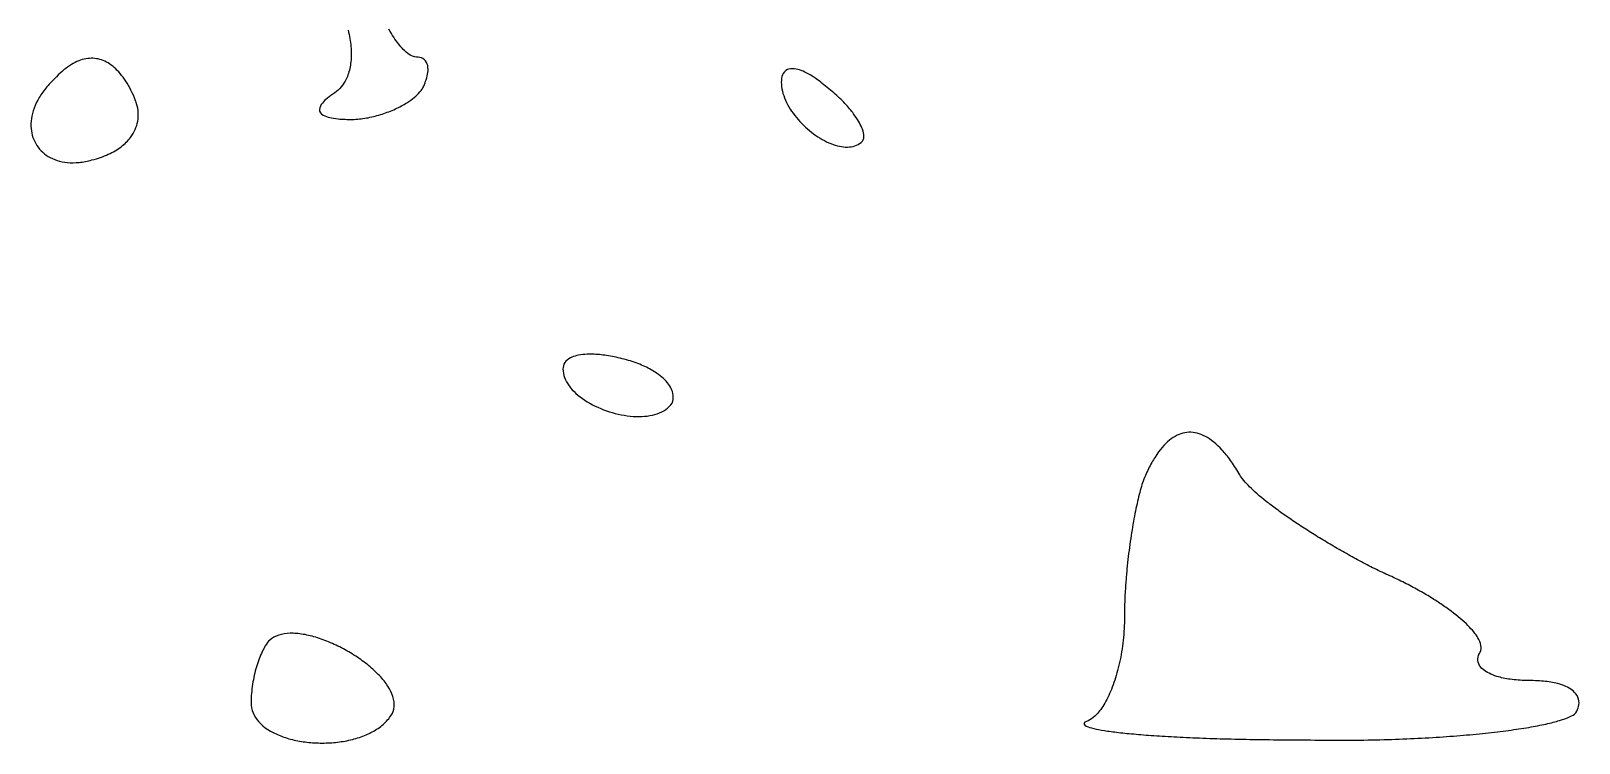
# Model space of a CAD drawing. Header units: metres. Extents: x 11 to 1970, y 60 to 2209.
# Drawn here: x 1429.4 to 1925.8, y 60 to 288.4 of the extents above; entities that cross this region are included whole.
import ezdxf

# ---------------------------------------------------------------- set-up
doc = ezdxf.new("R2010")
doc.units = ezdxf.units.M

msp = doc.modelspace()

# ---------------------------------------------------------------- linework, layer by layer
msp.add_lwpolyline([(1531.1168, 288.652192), (1531.28, 287.968), (1531.4288, 287.289088), (1531.5632, 286.615744), (1531.6832, 285.948256), (1531.7888, 285.286912), (1531.88, 284.632), (1531.9568, 283.983808), (1532.0192, 283.342624), (1532.0672, 282.708736), (1532.1008, 282.082432), (1532.12, 281.464), (1532.1248, 280.853728), (1532.1152, 280.251904), (1532.0912, 279.658816), (1532.0528, 279.074752), (1532, 278.5), (1531.9328, 277.934848), (1531.8512, 277.379584), (1531.7552, 276.834496), (1531.6448, 276.299872), (1531.52, 275.776), (1531.3808, 275.263168), (1531.2272, 274.761664), (1531.0592, 274.271776), (1530.8768, 273.793792), (1530.68, 273.328), (1530.4688, 272.874688), (1530.125, 272.21875), (1529.7488, 271.592512), (1529.3402, 270.996946), (1528.8992, 270.433024), (1528.4258, 269.901718), (1527.92, 269.404), (1527.3818, 268.940842), (1526.8112, 268.513216), (1526.2082, 268.122094), (1525.5908, 267.702408), (1525.0175, 267.265125), (1524.4928, 266.838912), (1524.0167, 266.423931), (1523.5892, 266.020344), (1523.2103, 265.628313), (1522.88, 265.248), (1522.5152, 264.759424), (1522.2368, 264.292352), (1522.0103, 263.739337), (1521.9188, 263.221272), (1521.9872, 262.646784), (1522.25, 262.125), (1522.6175, 261.731375), (1523.12, 261.376), (1523.6192, 261.119744), (1524.2048, 260.888832), (1524.7007, 260.732511), (1525.2452, 260.590824), (1525.8383, 260.463933), (1526.48, 260.352), (1527.1703, 260.255187), (1527.9092, 260.173656), (1528.4288, 260.127872), (1528.97, 260.089), (1529.5328, 260.057088), (1530.1172, 260.032184), (1530.7232, 260.014336), (1531.3508, 260.003592), (1532, 260), (1532.54232, 260.00596), (1533.08896, 260.02368), (1533.63944, 260.05292), (1534.19328, 260.09344), (1534.75, 260.145), (1535.30912, 260.20736), (1535.87016, 260.28028), (1536.43264, 260.36352), (1536.99608, 260.45684), (1537.56, 260.56), (1538.12392, 260.67276), (1538.68736, 260.79488), (1539.24984, 260.92612), (1539.81088, 261.06624), (1540.37, 261.215), (1540.92672, 261.37216), (1541.48056, 261.53748), (1542.03104, 261.71072), (1542.57768, 261.89164), (1543.12, 262.08), (1543.65752, 262.27556), (1544.18976, 262.47808), (1544.71624, 262.68732), (1545.23648, 262.90304), (1545.75, 263.125), (1546.25632, 263.35296), (1546.75496, 263.58668), (1547.24544, 263.82592), (1547.72728, 264.07044), (1548.2, 264.32), (1548.66312, 264.57436), (1549.11616, 264.83328), (1549.55864, 265.09652), (1549.99008, 265.36384), (1550.61549, 265.771945), (1551.21336, 266.18788), (1551.78207, 266.610835), (1552.32, 267.04), (1552.82553, 267.474565), (1553.29704, 267.91372), (1553.73291, 268.356655), (1554.13152, 268.80256), (1554.49125, 269.250625), (1554.81048, 269.70004), (1555.088801, 270.179398), (1555.340864, 270.710272), (1555.571543, 271.229914), (1555.781, 271.738), (1555.969397, 272.234206), (1556.136896, 272.718208), (1556.328, 273.344), (1556.482624, 273.946752), (1556.601152, 274.525696), (1556.683968, 275.080064), (1556.731456, 275.609088), (1556.744, 276.112), (1556.711125, 276.70275), (1556.625, 277.25), (1556.486375, 277.75225), (1556.251781, 278.293438), (1555.943963, 278.765074), (1555.564217, 279.164566), (1555.113839, 279.489322), (1554.594125, 279.73675), (1554.109, 279.882), (1553.577375, 279.97025), (1553, 280), (1552.385984, 280.06656), (1551.745472, 280.26368), (1551.249086, 280.49489), (1550.740064, 280.79576), (1550.219378, 281.16467), (1549.688, 281.6), (1549.146902, 282.10013), (1548.78125, 282.46875), (1548.411998, 282.86497), (1548.039434, 283.28831), (1547.663846, 283.73829), (1547.285522, 284.21443), (1546.90475, 284.71625), (1546.521818, 285.24327), (1546.137014, 285.79501), (1545.750626, 286.37099), (1545.362942, 286.97073), (1544.97425, 287.59375), (1544.584838, 288.23957), (1544.194994, 288.90771)])
for points in [[(1437, 273), (1436.557185, 272.579125), (1436.12868, 272.1566), (1435.714395, 271.732575), (1435.31424, 271.3072), (1434.928125, 270.880625), (1434.55596, 270.453), (1434.197655, 270.024475), (1433.85312, 269.5952), (1433.522265, 269.165325), (1433.205, 268.735), (1432.901235, 268.304375), (1432.61088, 267.8736), (1432.333845, 267.442825), (1432.07004, 267.0122), (1431.58176, 266.152), (1431.14532, 265.2942), (1430.76, 264.44), (1430.42508, 263.5906), (1430.13984, 262.7472), (1429.90356, 261.911), (1429.71552, 261.0832), (1429.575, 260.265), (1429.48128, 259.4576), (1429.43364, 258.6622), (1429.43136, 257.88), (1429.47372, 257.1122), (1429.56, 256.36), (1429.68948, 255.6246), (1429.86144, 254.9072), (1430.07516, 254.209), (1430.32992, 253.5312), (1430.625, 252.875), (1430.95968, 252.2416), (1431.33324, 251.6322), (1431.74496, 251.048), (1432.19412, 250.4902), (1432.68, 249.96), (1433.20188, 249.4586), (1433.75904, 248.9872), (1434.35076, 248.547), (1434.97632, 248.1392), (1435.635, 247.765), (1436.32608, 247.4256), (1437.04884, 247.1222), (1437.80256, 246.856), (1438.58652, 246.6282), (1439.4, 246.44), (1440.24228, 246.2926), (1441.11264, 246.1872), (1442.01036, 246.125), (1442.93472, 246.1072), (1443.885, 246.135), (1444.86048, 246.2096), (1445.357445, 246.264825), (1445.86044, 246.3322), (1446.369375, 246.411875), (1446.88416, 246.504), (1447.404705, 246.608725), (1447.93092, 246.7262), (1448.462715, 246.856575), (1449, 247), (1449.711592, 247.18596), (1450.406336, 247.38368), (1451.084184, 247.59292), (1451.745088, 247.81344), (1452.389, 248.045), (1453.015872, 248.28736), (1453.625656, 248.54028), (1454.218304, 248.80352), (1454.793768, 249.07684), (1455.352, 249.36), (1455.892952, 249.65276), (1456.416576, 249.95488), (1456.922824, 250.26612), (1457.411648, 250.58624), (1457.883, 250.915), (1458.336832, 251.25216), (1458.773096, 251.59748), (1459.191744, 251.95072), (1459.592728, 252.31164), (1459.976, 252.68), (1460.341512, 253.05556), (1460.689216, 253.43808), (1461.019064, 253.82732), (1461.331008, 254.22304), (1461.765249, 254.828245), (1462.158936, 255.44668), (1462.511907, 256.077535), (1462.824, 256.72), (1463.095053, 257.373265), (1463.324904, 258.03652), (1463.513391, 258.708955), (1463.660352, 259.38976), (1463.765625, 260.078125), (1463.829048, 260.77324), (1463.850459, 261.474295), (1463.829696, 262.18048), (1463.766597, 262.890985), (1463.661, 263.605), (1463.512743, 264.321715), (1463.321664, 265.04032), (1463.170408, 265.52004), (1463, 266), (1462.635232, 266.885584), (1462.261056, 267.742272), (1461.877664, 268.569968), (1461.485248, 269.368576), (1461.084, 270.138), (1460.674112, 270.878144), (1460.255776, 271.588912), (1459.829184, 272.270208), (1459.394528, 272.921936), (1458.952, 273.544), (1458.501792, 274.136304), (1458.044096, 274.698752), (1457.579104, 275.231248), (1457.107008, 275.733696), (1456.628, 276.206), (1456.142272, 276.648064), (1455.650016, 277.059792), (1455.151424, 277.441088), (1454.646688, 277.791856), (1454.136, 278.112), (1453.619552, 278.401424), (1453.097536, 278.660032), (1452.570144, 278.887728), (1452.037568, 279.084416), (1451.5, 279.25), (1450.957632, 279.384384), (1450.410656, 279.487472), (1449.859264, 279.559168), (1449.303648, 279.599376), (1448.744, 279.608), (1448.180512, 279.584944), (1447.613376, 279.530112), (1447.042784, 279.443408), (1446.468928, 279.324736), (1445.892, 279.174), (1445.312192, 278.991104), (1444.729696, 278.775952), (1444.144704, 278.528448), (1443.557408, 278.248496), (1442.968, 277.936), (1442.376672, 277.590864), (1441.783616, 277.212992), (1441.189024, 276.802288), (1440.593088, 276.358656), (1439.996, 275.882), (1439.397952, 275.372224), (1438.799136, 274.829232), (1438.199744, 274.252928), (1437.599968, 273.643216), (1437, 273)], [(1670, 272), (1670.022552, 271.277784), (1670.089216, 270.551872), (1670.198504, 269.823368), (1670.348928, 269.093376), (1670.539, 268.363), (1670.767232, 267.633344), (1671.032136, 266.905512), (1671.332224, 266.180608), (1671.666008, 265.459736), (1672.032, 264.744), (1672.428712, 264.034504), (1672.854656, 263.332352), (1673.308344, 262.638648), (1673.788288, 261.954496), (1674.293, 261.281), (1674.820992, 260.619264), (1675.370776, 259.970392), (1675.940864, 259.335488), (1676.529768, 258.715656), (1677.136, 258.112), (1677.758072, 257.525624), (1678.394496, 256.957632), (1679.043784, 256.409128), (1679.704448, 255.881216), (1680.375, 255.375), (1681.053952, 254.891584), (1681.739816, 254.432072), (1682.431104, 253.997568), (1683.126328, 253.589176), (1683.824, 253.208), (1684.522632, 252.855144), (1685.220736, 252.531712), (1685.916824, 252.238808), (1686.609408, 251.977536), (1687.297, 251.749), (1687.978112, 251.554304), (1688.651256, 251.394552), (1689.314944, 251.270848), (1689.967688, 251.184296), (1690.608, 251.136), (1691.234392, 251.127064), (1691.845376, 251.158592), (1692.439464, 251.231688), (1693.015168, 251.347456), (1693.571, 251.507), (1694.105472, 251.711424), (1694.617096, 251.961832), (1695.104384, 252.259328), (1695.565848, 252.605016), (1696, 253), (1696.295416, 253.423288), (1696.462528, 253.967104), (1696.504713, 254.505809), (1696.459448, 255.116664), (1696.360776, 255.653768), (1696.207, 256.231), (1695.998504, 256.845672), (1695.806453, 257.329629), (1695.584, 257.832), (1695.331307, 258.351651), (1695.048536, 258.887448), (1694.735849, 259.438257), (1694.393408, 260.002944), (1694.021375, 260.580375), (1693.619912, 261.169416), (1693.189181, 261.768933), (1692.885847, 262.173871), (1692.569625, 262.582625), (1692.240563, 262.994859), (1691.898709, 263.410237), (1691.544111, 263.828423), (1691.176817, 264.249081), (1690.796875, 264.671875), (1690.404333, 265.096469), (1689.999239, 265.522527), (1689.581641, 265.949713), (1689.151587, 266.377691), (1688.709125, 266.806125), (1688.254303, 267.234679), (1687.787169, 267.663017), (1687.307771, 268.090803), (1686.816157, 268.517701), (1686.312375, 268.943375), (1685.796473, 269.367489), (1685.268499, 269.789707), (1684.730903, 270.237602), (1684.198181, 270.698454), (1683.672875, 271.14025), (1683.155129, 271.563086), (1682.645087, 271.967058), (1682.142893, 272.352262), (1681.648691, 272.718794), (1681.162625, 273.06675), (1680.684839, 273.396226), (1680.215477, 273.707318), (1679.754683, 274.000122), (1679.302601, 274.274734), (1678.859375, 274.53125), (1678.211456, 274.882304), (1677.584273, 275.193182), (1676.978312, 275.464208), (1676.394059, 275.695706), (1675.832, 275.888), (1675.292621, 276.041414), (1674.776408, 276.156272), (1674.125, 276.25), (1673.516792, 276.276528), (1672.952936, 276.236624), (1672.434584, 276.131056), (1671.962888, 275.960592), (1671.440633, 275.657422), (1670.995328, 275.255552), (1670.629223, 274.756482), (1670.394875, 274.28825), (1670.213807, 273.759538), (1670.087171, 273.171114), (1670.016119, 272.523746), (1670, 272)], [(1600, 180), (1600.033208, 179.283728), (1600.131264, 178.575424), (1600.291816, 177.875856), (1600.512512, 177.185792), (1600.791, 176.506), (1601.124928, 175.837248), (1601.511944, 175.180304), (1601.949696, 174.535936), (1602.435832, 173.904912), (1602.968, 173.288), (1603.543848, 172.685968), (1604.161024, 172.099584), (1604.817176, 171.529616), (1605.509952, 170.976832), (1606.237, 170.442), (1606.995968, 169.925888), (1607.784504, 169.429264), (1608.600256, 168.952896), (1609.440872, 168.497552), (1610.304, 168.064), (1611.187288, 167.653008), (1612.088384, 167.265344), (1613.004936, 166.901776), (1613.934592, 166.563072), (1614.875, 166.25), (1615.823808, 165.963328), (1616.778664, 165.703824), (1617.737216, 165.472256), (1618.697112, 165.269392), (1619.656, 165.096), (1620.611528, 164.952848), (1621.561344, 164.840704), (1622.503096, 164.760336), (1623.434432, 164.712512), (1624.353, 164.698), (1625.256448, 164.717568), (1626.142424, 164.771984), (1627.008576, 164.862016), (1627.852552, 164.988432), (1628.672, 165.152), (1629.464568, 165.353488), (1630.227904, 165.593664), (1630.959656, 165.873296), (1631.657472, 166.193152), (1632.319, 166.554), (1632.941888, 166.956608), (1633.523784, 167.401744), (1634.062336, 167.890176), (1634.555192, 168.422672), (1635, 169), (1635.201792, 169.604544), (1635.327936, 170.217152), (1635.379584, 170.836288), (1635.357888, 171.460416), (1635.264, 172.088), (1635.099072, 172.717504), (1634.929449, 173.189968), (1634.721, 173.662), (1634.474211, 174.132952), (1634.189568, 174.602176), (1633.867557, 175.069024), (1633.508664, 175.532848), (1633.113375, 175.993), (1632.682176, 176.448832), (1632.215553, 176.899696), (1631.713992, 177.344944), (1631.177979, 177.783928), (1630.608, 178.216), (1630.004541, 178.640512), (1629.583875, 178.919), (1629.148689, 179.193648), (1628.699127, 179.464264), (1628.235333, 179.730656), (1627.757451, 179.992632), (1627.265625, 180.25), (1626.759999, 180.502568), (1626.240717, 180.750144), (1625.707923, 180.992536), (1625.161761, 181.229552), (1624.602375, 181.461), (1624.029909, 181.686688), (1623.444507, 181.906424), (1622.846313, 182.120016), (1622.235471, 182.327272), (1621.612125, 182.528), (1620.976419, 182.722008), (1620.328497, 182.909104), (1619.670607, 183.0888), (1619.015589, 183.2592), (1618.365875, 183.42), (1617.721801, 183.5712), (1617.083703, 183.7128), (1616.451917, 183.8448), (1615.826779, 183.9672), (1615.208625, 184.08), (1614.597791, 184.1832), (1613.994613, 184.2768), (1613.399427, 184.3608), (1612.812569, 184.4352), (1612.234375, 184.5), (1611.665181, 184.5552), (1611.105323, 184.6008), (1610.555137, 184.6368), (1610.014959, 184.6632), (1609.485125, 184.68), (1608.965971, 184.6872), (1608.457833, 184.6848), (1607.717016, 184.6632), (1607.002875, 184.62), (1606.316544, 184.5552), (1605.659157, 184.4688), (1605.031848, 184.3608), (1604.435751, 184.2312), (1603.872, 184.08), (1603.341729, 183.9072), (1602.846072, 183.7128), (1602.386163, 183.4968), (1601.830519, 183.1752), (1601.343131, 182.8152), (1600.926687, 182.4168), (1600.583875, 181.98), (1600.317383, 181.5048), (1600.129899, 180.9912), (1600.024111, 180.4392)], [(1786, 144), (1785.820024, 143.448104), (1785.640192, 142.872832), (1785.460648, 142.274808), (1785.281536, 141.654656), (1785.103, 141.013), (1784.925184, 140.350464), (1784.748232, 139.667672), (1784.572288, 138.965248), (1784.397496, 138.243816), (1784.224, 137.504), (1784.051944, 136.746424), (1783.881472, 135.971712), (1783.712728, 135.180488), (1783.545856, 134.373376), (1783.381, 133.551), (1783.218304, 132.713984), (1783.057912, 131.862952), (1782.899968, 130.998528), (1782.744616, 130.121336), (1782.592, 129.232), (1782.442264, 128.331144), (1782.295552, 127.419392), (1782.152008, 126.497368), (1782.011776, 125.565696), (1781.875, 124.625), (1781.741824, 123.675904), (1781.612392, 122.719032), (1781.486848, 121.755008), (1781.365336, 120.784456), (1781.248, 119.808), (1781.134984, 118.826264), (1781.026432, 117.839872), (1780.922488, 116.849448), (1780.823296, 115.855616), (1780.775527, 115.357617), (1780.729, 114.859), (1780.683733, 114.359843), (1780.639744, 113.860224), (1780.597051, 113.360221), (1780.555672, 112.859912), (1780.515625, 112.359375), (1780.476928, 111.858688), (1780.439599, 111.357929), (1780.403656, 110.857176), (1780.369117, 110.356507), (1780.336, 109.856), (1780.304323, 109.355733), (1780.274104, 108.855784), (1780.245361, 108.356231), (1780.192375, 107.358625), (1780.145509, 106.363539), (1780.104907, 105.371597), (1780.070713, 104.383423), (1780.043071, 103.399641), (1780.022125, 102.420875), (1780.008019, 101.447749), (1780.000897, 100.480887), (1779.998206, 99.520312), (1779.983962, 98.563024), (1779.95575, 97.609), (1779.913858, 96.658816), (1779.858574, 95.713048), (1779.790186, 94.772272), (1779.708982, 93.837064), (1779.61525, 92.908), (1779.509278, 91.985656), (1779.391354, 91.070608), (1779.261766, 90.163432), (1779.120802, 89.264704), (1778.96875, 88.375), (1778.805898, 87.494896), (1778.632534, 86.624968), (1778.448946, 85.765792), (1778.255422, 84.917944), (1778.05225, 84.082), (1777.839718, 83.258536), (1777.618114, 82.448128), (1777.387726, 81.651352), (1777.148842, 80.868784), (1776.90175, 80.101), (1776.646738, 79.348576), (1776.384094, 78.612088), (1776.114106, 77.892112), (1775.837062, 77.189224), (1775.55325, 76.504), (1775.262958, 75.837016), (1774.966474, 75.188848), (1774.664086, 74.560072), (1774.356082, 73.951264), (1774.04275, 73.363), (1773.724378, 72.795856), (1773.401254, 72.250408), (1773.073666, 71.727232), (1772.741902, 71.226904), (1772.40625, 70.75), (1772.066998, 70.297096), (1771.724434, 69.868768), (1771.378846, 69.465592), (1771.030522, 69.088144), (1770.503536, 68.571472), (1769.972014, 68.115928), (1769.436928, 67.723456), (1768.89925, 67.396), (1768.359952, 67.135504), (1767.801376, 66.910003), (1767.340864, 66.640192), (1767.015904, 66.192187), (1767.334, 65.660125), (1767.773632, 65.397496), (1768.395136, 65.137783), (1768.908592, 64.966501), (1769.5, 64.796875), (1770.168208, 64.629049), (1770.912064, 64.463167), (1771.730416, 64.299373), (1772.622112, 64.137811), (1773.586, 63.978625), (1774.094656, 63.899968), (1774.620928, 63.821959), (1775.164672, 63.744616), (1775.725744, 63.667957), (1776.304, 63.592), (1776.899296, 63.516763), (1777.511488, 63.442264), (1778.140432, 63.368521), (1778.785984, 63.295552), (1779.448, 63.223375), (1780.126336, 63.152008), (1780.820848, 63.081469), (1781.531392, 63.011776), (1782.257824, 62.942947), (1783, 62.875), (1783.757776, 62.807953), (1784.531008, 62.741824), (1785.319552, 62.676631), (1786.123264, 62.612392), (1786.942, 62.549125), (1787.775616, 62.486848), (1788.623968, 62.425579), (1789.486912, 62.365336), (1790.364304, 62.306137), (1791.256, 62.248), (1792.161856, 62.190943), (1793.081728, 62.134984), (1794.015472, 62.080141), (1794.962944, 62.026432), (1795.924, 61.973875), (1796.898496, 61.922488), (1797.886288, 61.872289), (1798.887232, 61.823296), (1799.901184, 61.775527), (1800.928, 61.729), (1801.967536, 61.683733), (1803.019648, 61.639744), (1804.084192, 61.597051), (1805.161024, 61.555672), (1806.25, 61.515625), (1807.350976, 61.476928), (1808.463808, 61.439599), (1809.588352, 61.403656), (1810.724464, 61.369117), (1811.872, 61.336), (1813.030816, 61.304323), (1814.200768, 61.274104), (1815.381712, 61.245361), (1816.573504, 61.218112), (1817.776, 61.192375), (1818.989056, 61.168168), (1820.212528, 61.145509), (1821.446272, 61.124416), (1822.690144, 61.104907), (1823.944, 61.087), (1825.207696, 61.070713), (1826.481088, 61.056064), (1827.764032, 61.043071), (1829.056384, 61.031752), (1830.358, 61.022125), (1831.668736, 61.014208), (1832.988448, 61.008019), (1834.316992, 61.003576), (1835.654224, 61.000897), (1837, 61), (1838.348468, 60.971794), (1839.693744, 60.947152), (1841.035636, 60.926038), (1842.373952, 60.908416), (1843.7085, 60.89425), (1845.039088, 60.883504), (1846.365524, 60.876142), (1847.687616, 60.872128), (1849.005172, 60.871426), (1850.318, 60.874), (1851.625908, 60.879814), (1852.928704, 60.888832), (1854.226196, 60.901018), (1855.518192, 60.916336), (1856.8045, 60.93475), (1858.084928, 60.956224), (1859.359284, 60.980722), (1860.627376, 61.008208), (1861.889012, 61.038646), (1863.144, 61.072), (1864.392148, 61.108234), (1865.633264, 61.147312), (1866.867156, 61.189198), (1868.093632, 61.233856), (1869.3125, 61.28125), (1870.523568, 61.331344), (1871.726644, 61.384102), (1872.921536, 61.439488), (1874.108052, 61.497466), (1875.286, 61.558), (1876.455188, 61.621054), (1877.615424, 61.686592), (1878.766516, 61.754578), (1879.908272, 61.824976), (1881.0405, 61.89775), (1882.163008, 61.972864), (1883.275604, 62.050282), (1884.378096, 62.129968), (1885.470292, 62.211886), (1886.552, 62.296), (1887.623028, 62.382274), (1888.683184, 62.470672), (1889.732276, 62.561158), (1890.770112, 62.653696), (1891.7965, 62.74825), (1892.811248, 62.844784), (1893.814164, 62.943262), (1894.805056, 63.043648), (1895.783732, 63.145906), (1896.75, 63.25), (1897.703668, 63.355894), (1898.644544, 63.463552), (1899.572436, 63.572938), (1900.487152, 63.684016), (1901.3885, 63.79675), (1902.276288, 63.911104), (1903.150324, 64.027042), (1904.010416, 64.144528), (1904.856372, 64.263526), (1905.688, 64.384), (1906.505108, 64.505914), (1907.307504, 64.629232), (1908.094996, 64.753918), (1908.867392, 64.879936), (1909.6245, 65.00725), (1910.366128, 65.135824), (1911.092084, 65.265622), (1911.802176, 65.396608), (1912.496212, 65.528746), (1913.174, 65.662), (1913.835348, 65.796334), (1914.480064, 65.931712), (1915.107956, 66.068098), (1915.718832, 66.205456), (1916.3125, 66.34375), (1916.888768, 66.482944), (1917.447444, 66.623002), (1917.988336, 66.763888), (1918.511252, 66.905566), (1919.016, 67.048), (1919.502388, 67.191154), (1920.419316, 67.479478), (1921.2605, 67.77025), (1922.024404, 68.063182), (1922.709492, 68.357986), (1923.314228, 68.654374), (1923.837076, 68.952058), (1924.2765, 69.25075), (1924.775856, 69.700048), (1925.087303, 70.179398), (1925.316992, 70.710272), (1925.498729, 71.229914), (1925.633, 71.738), (1925.720291, 72.234206), (1925.764439, 72.876774), (1925.727083, 73.496878), (1925.609375, 74.09375), (1925.412467, 74.666622), (1925.137511, 75.214726), (1924.785659, 75.737294), (1924.358063, 76.233558), (1923.988352, 76.588032), (1923.577169, 76.926954), (1923.125, 77.25), (1922.632331, 77.556846), (1922.099648, 77.847168), (1921.527437, 78.120642), (1920.916184, 78.376944), (1920.266375, 78.61575), (1919.578496, 78.836736), (1918.853033, 79.039578), (1918.348751, 79.164566), (1917.828125, 79.28125), (1917.291299, 79.389534), (1916.738417, 79.489322), (1916.169623, 79.580518), (1915.585061, 79.663026), (1914.984875, 79.73675), (1914.369209, 79.801594), (1913.738207, 79.857462), (1913.092013, 79.904258), (1912.430771, 79.941886), (1911.754625, 79.97025), (1911.063719, 79.989254), (1910.358197, 79.998802), (1909.641505, 80.001197), (1908.933635, 80.010719), (1908.238125, 80.029625), (1907.555215, 80.057771), (1906.885145, 80.095013), (1906.228155, 80.141207), (1905.584485, 80.196209), (1904.954375, 80.259875), (1904.338065, 80.332061), (1903.735795, 80.412623), (1903.147805, 80.501417), (1902.574335, 80.598299), (1902.015625, 80.703125), (1901.471915, 80.815751), (1900.943445, 80.936033), (1900.430455, 81.063827), (1899.933185, 81.198989), (1899.451875, 81.341375), (1898.76036, 81.568184), (1898.106105, 81.810437), (1897.48992, 82.067648), (1896.912615, 82.339331), (1896.375, 82.625), (1895.877885, 82.924169), (1895.42208, 83.236352), (1895.008395, 83.561063), (1894.63764, 83.897816), (1894.21148, 84.364712), (1893.865, 84.851), (1893.60012, 85.355528), (1893.41876, 85.877144), (1893.32284, 86.414696), (1893.31428, 86.967032), (1893.395, 87.533), (1893.56692, 88.111448), (1893.83196, 88.701224), (1894.08491, 89.15209), (1894.27904, 89.63296), (1894.38353, 90.14947), (1894.4, 90.7), (1894.33007, 91.28293), (1894.17536, 91.89664), (1893.93749, 92.53951), (1893.61808, 93.20992), (1893.36064, 93.67136), (1893.06816, 94.14384), (1892.74112, 94.62688), (1892.38, 95.12), (1891.98528, 95.62272), (1891.55744, 96.13456), (1891.09696, 96.65504), (1890.60432, 97.18368), (1890.08, 97.72), (1889.52448, 98.26352), (1888.93824, 98.81376), (1888.32176, 99.37024), (1887.67552, 99.93248), (1887, 100.5), (1886.29568, 101.07232), (1885.56304, 101.64896), (1884.80256, 102.22944), (1884.01472, 102.81328), (1883.2, 103.4), (1882.78271, 103.69429), (1882.35888, 103.98912), (1881.92857, 104.28443), (1881.49184, 104.58016), (1881.04875, 104.87625), (1880.59936, 105.17264), (1880.14373, 105.46927), (1879.68192, 105.76608), (1879.21399, 106.06301), (1878.74, 106.36), (1878.26001, 106.65699), (1877.77408, 106.95392), (1877.28227, 107.25073), (1876.78464, 107.54736), (1876.28125, 107.84375), (1875.77216, 108.13984), (1875.25743, 108.43557), (1874.73712, 108.73088), (1874.21129, 109.02571), (1873.68, 109.32), (1873.14331, 109.61369), (1872.60128, 109.90672), (1872.05397, 110.19903), (1871.50144, 110.49056), (1870.94375, 110.78125), (1870.38096, 111.07104), (1869.81313, 111.35987), (1869.24032, 111.64768), (1868.66259, 111.93441), (1868.08, 112.22), (1867.49261, 112.50439), (1866.90048, 112.78752), (1866.30367, 113.06933), (1865.70224, 113.34976), (1865.09625, 113.62875), (1864.48576, 113.90624), (1863.87083, 114.18217), (1863.25152, 114.45648), (1862.62789, 114.72911), (1862, 115), (1861.399718, 115.301189), (1860.798944, 115.604712), (1860.197786, 115.910503), (1859.596352, 116.218496), (1858.99475, 116.528625), (1858.393088, 116.840824), (1857.791474, 117.155027), (1857.190016, 117.471168), (1856.588822, 117.789181), (1855.988, 118.109), (1855.387658, 118.430559), (1854.787904, 118.753792), (1854.188846, 119.078633), (1853.590592, 119.405016), (1852.99325, 119.732875), (1852.396928, 120.062144), (1851.801734, 120.392757), (1851.207776, 120.724648), (1850.615162, 121.057751), (1850.024, 121.392), (1849.434398, 121.727329), (1848.846464, 122.063672), (1848.260306, 122.400963), (1847.676032, 122.739136), (1847.09375, 123.078125), (1846.513568, 123.417864), (1845.935594, 123.758287), (1845.359936, 124.099328), (1844.786702, 124.440921), (1844.216, 124.783), (1843.647938, 125.125499), (1843.082624, 125.468352), (1842.520166, 125.811493), (1841.960672, 126.154856), (1841.40425, 126.498375), (1840.851008, 126.841984), (1840.301054, 127.185617), (1839.754496, 127.529208), (1839.211442, 127.872691), (1838.672, 128.216), (1838.136278, 128.559069), (1837.604384, 128.901832), (1837.076426, 129.244223), (1836.552512, 129.586176), (1836.03275, 129.927625), (1835.517248, 130.268504), (1835.006114, 130.608747), (1834.499456, 130.948288), (1833.997382, 131.287061), (1833.5, 131.625), (1833.007418, 131.962039), (1832.519744, 132.298112), (1832.037086, 132.633153), (1831.559552, 132.967096), (1831.08725, 133.299875), (1830.620288, 133.631424), (1830.158774, 133.961677), (1829.702816, 134.290568), (1829.252522, 134.618031), (1828.808, 134.944), (1828.369358, 135.268409), (1827.936704, 135.591192), (1827.510146, 135.912283), (1827.089792, 136.231616), (1826.67575, 136.549125), (1826.268128, 136.864744), (1825.867034, 137.178407), (1825.472576, 137.490048), (1824.704, 138.107), (1823.963264, 138.715072), (1823.251232, 139.313736), (1822.568768, 139.902464), (1821.916736, 140.480728), (1821.296, 141.048), (1820.707424, 141.603752), (1820.151872, 142.147456), (1819.630208, 142.678584), (1819.143296, 143.196608), (1818.692, 143.701), (1818.277184, 144.191232), (1817.899712, 144.666776), (1817.560448, 145.127104), (1817.260256, 145.571688), (1817, 146), (1816.669705, 146.564001), (1816.33884, 147.116008), (1816.007435, 147.656027), (1815.67552, 148.184064), (1815.343125, 148.700125), (1815.01028, 149.204216), (1814.677015, 149.696343), (1814.34336, 150.176512), (1814.009345, 150.644729), (1813.675, 151.101), (1813.340355, 151.545331), (1813.00544, 151.977728), (1812.670285, 152.398197), (1812.33492, 152.806744), (1811.999375, 153.203375), (1811.66368, 153.588096), (1811.327865, 153.960913), (1810.655995, 154.670859), (1809.984005, 155.333261), (1809.312135, 155.948167), (1808.640625, 156.515625), (1807.969715, 157.035683), (1807.299645, 157.508389), (1806.630655, 157.933791), (1805.962985, 158.311937), (1805.296875, 158.642875), (1804.632565, 158.926653), (1803.970295, 159.163319), (1803.310305, 159.352921), (1802.652835, 159.495507), (1801.998125, 159.591125), (1801.346415, 159.639823), (1800.697945, 159.641649), (1800.052955, 159.596651), (1799.411685, 159.504877), (1798.774375, 159.366375), (1798.141265, 159.181193), (1797.512595, 158.949379), (1796.888605, 158.670981), (1796.269535, 158.346047), (1795.655625, 157.974625), (1795.047115, 157.556763), (1794.444245, 157.092509), (1793.847255, 156.581911), (1793.256385, 156.025017), (1792.671875, 155.421875), (1792.093965, 154.772533), (1791.522895, 154.077039), (1790.958905, 153.335441), (1790.402235, 152.547787), (1789.853125, 151.714125), (1789.58148, 151.280056), (1789.311815, 150.834503), (1789.04416, 150.377472), (1788.778545, 149.908969), (1788.515, 149.429), (1788.253555, 148.937571), (1787.99424, 148.434688), (1787.737085, 147.920357), (1787.48212, 147.394584), (1787.229375, 146.857375), (1786.97888, 146.308736), (1786.730665, 145.748673), (1786.48476, 145.177192), (1786.241195, 144.594299), (1786, 144)], [(1506, 93), (1505.640192, 92.611648), (1505.281536, 92.168384), (1504.925184, 91.672896), (1504.572288, 91.127872), (1504.310577, 90.688213), (1504.051944, 90.223336), (1503.796875, 89.734375), (1503.545856, 89.222464), (1503.299373, 88.688737), (1503.057912, 88.134328), (1502.821959, 87.560371), (1502.592, 86.968), (1502.368521, 86.358349), (1502.152008, 85.732552), (1501.942947, 85.091743), (1501.741824, 84.437056), (1501.549125, 83.769625), (1501.365336, 83.090584), (1501.190943, 82.401067), (1501.026432, 81.702208), (1500.872289, 80.995141), (1500.729, 80.281), (1500.597051, 79.560919), (1500.476928, 78.836032), (1500.369117, 78.107473), (1500.274104, 77.376376), (1500.192375, 76.643875), (1500.124416, 75.911104), (1500.070713, 75.179197), (1500.031752, 74.449288), (1500.008019, 73.722511), (1500, 73), (1500.042696, 72.11444), (1500.168768, 71.25792), (1500.375192, 70.43068), (1500.658944, 69.63296), (1501.017, 68.865), (1501.446336, 68.12704), (1501.943928, 67.41932), (1502.506752, 66.74208), (1503.131784, 66.09556), (1503.816, 65.48), (1504.556376, 64.89564), (1505.349888, 64.34272), (1506.193512, 63.82148), (1506.633171, 63.572815), (1507.084224, 63.33216), (1507.546293, 63.099545), (1508.019, 62.875), (1508.501967, 62.658555), (1508.994816, 62.45024), (1509.497169, 62.250085), (1510.008648, 62.05812), (1510.528875, 61.874375), (1511.057472, 61.69888), (1511.594061, 61.531665), (1512.138264, 61.37276), (1512.689703, 61.222195), (1513.248, 61.08), (1513.812777, 60.946205), (1514.383656, 60.82084), (1514.960259, 60.703935), (1515.542208, 60.59552), (1516.129125, 60.495625), (1516.720632, 60.40428), (1517.316351, 60.321515), (1517.915904, 60.24736), (1518.518913, 60.181845), (1519.125, 60.125), (1519.733787, 60.076855), (1520.344896, 60.03744), (1520.957949, 60.006785), (1521.572568, 59.98492), (1522.188375, 59.971875), (1522.804992, 59.96768), (1523.422041, 59.972365), (1524.039144, 59.98596), (1524.655923, 60.008495), (1525.272, 60.04), (1525.886997, 60.080505), (1526.500536, 60.13004), (1527.112239, 60.188635), (1527.721728, 60.25632), (1528.328625, 60.333125), (1528.932552, 60.41908), (1529.533131, 60.514215), (1530.129984, 60.61856), (1530.722733, 60.732145), (1531.311, 60.855), (1531.894407, 60.987155), (1532.472576, 61.12864), (1533.045129, 61.279485), (1533.611688, 61.43972), (1534.171875, 61.609375), (1534.725312, 61.78848), (1535.271621, 61.977065), (1535.810424, 62.17516), (1536.341343, 62.382795), (1536.864, 62.6), (1537.378017, 62.826805), (1537.883016, 63.06324), (1538.378619, 63.309335), (1538.864448, 63.56512), (1539.340125, 63.830625), (1539.805272, 64.10588), (1540.259511, 64.390915), (1540.702464, 64.68576), (1541.133753, 64.990445), (1541.553, 65.305), (1541.959827, 65.629455), (1542.353856, 65.96384), (1542.734709, 66.308185), (1543.102008, 66.66252), (1543.455375, 67.026875), (1543.794432, 67.40128), (1544.118801, 67.785765), (1544.428104, 68.18036), (1544.721963, 68.585095), (1545.197169, 69.362661), (1545.515763, 70.103247), (1545.736125, 70.862625), (1545.861567, 71.638923), (1545.895401, 72.430269), (1545.840939, 73.234791), (1545.701493, 74.050617), (1545.480375, 74.875875), (1545.180897, 75.708693), (1544.806371, 76.547199), (1544.360109, 77.389521), (1543.845423, 78.233787), (1543.563456, 78.656064), (1543.265625, 79.078125), (1542.952344, 79.499736), (1542.624027, 79.920663), (1542.281088, 80.340672), (1541.923941, 80.759529), (1541.553, 81.177), (1541.168679, 81.592851), (1540.771392, 82.006848), (1540.361553, 82.418757), (1539.939576, 82.828344), (1539.505875, 83.235375), (1539.060864, 83.639616), (1538.604957, 84.040833), (1538.138568, 84.438792), (1537.662111, 84.833259), (1537.176, 85.224), (1536.680649, 85.610781), (1536.176472, 85.993368), (1535.663883, 86.371527), (1535.143296, 86.745024), (1534.615125, 87.113625), (1534.079784, 87.477096), (1533.537687, 87.835203), (1532.989248, 88.187712), (1532.434881, 88.534389), (1531.875, 88.875), (1531.310019, 89.209311), (1530.740352, 89.537088), (1530.166413, 89.858097), (1529.588616, 90.172104), (1529.007375, 90.478875), (1528.423104, 90.778176), (1527.836217, 91.069773), (1527.247128, 91.353432), (1526.656251, 91.628919), (1526.064, 91.896), (1525.470789, 92.154441), (1524.877032, 92.404008), (1524.283143, 92.644467), (1523.689536, 92.875584), (1523.096625, 93.097125), (1522.504824, 93.308856), (1521.914547, 93.510543), (1521.326208, 93.701952), (1520.740221, 93.882849), (1520.157, 94.053), (1519.576959, 94.212171), (1519.000512, 94.360128), (1518.428073, 94.496637), (1517.860056, 94.621464), (1517.296875, 94.734375), (1516.738944, 94.835136), (1516.186677, 94.923513), (1515.640488, 94.999272), (1515.100791, 95.062179), (1514.568, 95.112), (1514.042529, 95.148501), (1513.524792, 95.171448), (1513.015203, 95.180607), (1512.514176, 95.175744), (1511.539464, 95.123016), (1510.603968, 95.011392), (1509.711, 94.839), (1508.863872, 94.603968), (1508.065896, 94.304424), (1507.320384, 93.938496), (1506.630648, 93.504312), (1506, 93)]]:
    msp.add_lwpolyline(points, close=True)

doc.saveas('drawing.dxf')
